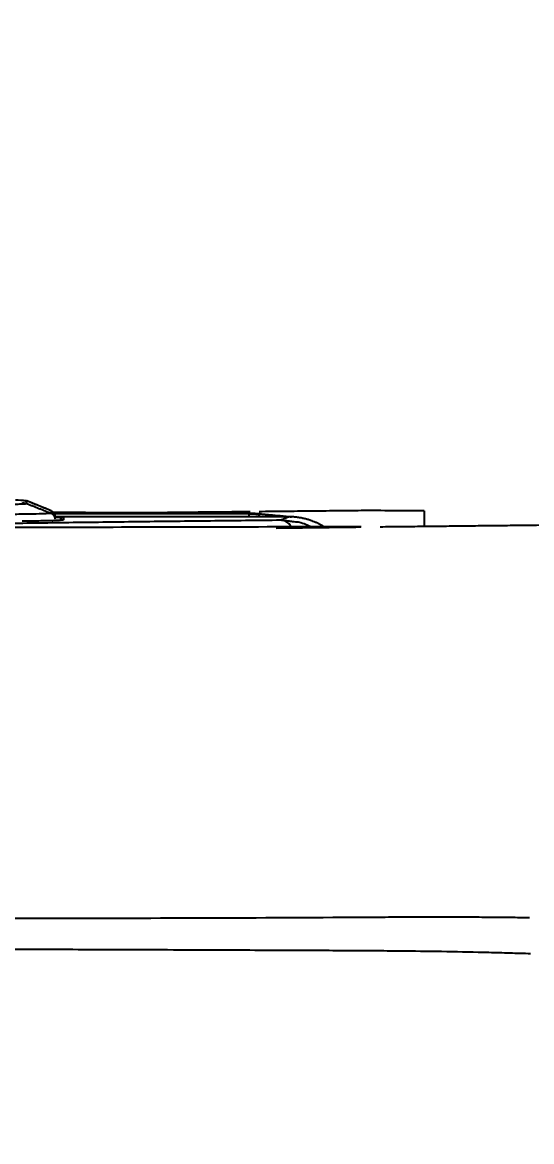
# Model space of a CAD drawing. Extents: x -4361 to 1554, y -156 to 2372.
# Drawn here: x -3872.7 to -3830.6, y 1739.1 to 1831.7 of the extents above; entities that cross this region are included whole.
import ezdxf

# ---------------------------------------------------------------- set-up
doc = ezdxf.new("R2010")
doc.units = 0
doc.header["$LTSCALE"] = 20
doc.header["$MEASUREMENT"] = 0
doc.layers.get('0').update_dxf_attribs({"linetype": 'CONTINUOUS'})
doc.layers.get('DEFPOINTS').update_dxf_attribs({"linetype": 'CONTINUOUS'})
doc.styles.get("Standard").update_dxf_attribs({"font": 'NanumGothic.ttf'})
doc.dimstyles.get("Standard").update_dxf_attribs({"dimtxt": 2.7, "dimasz": 2.5, "dimexe": 1.5, "dimexo": 1.5, "dimgap": 1.5, "dimtad": 1, "dimdec": 0, "dimlfac": 10, "dimzin": 0, "dimdsep": 46, "dimtxsty": 'Standard', "dimcen": 0, "dimclrt": 2, "dimadec": 0, "dimazin": 0, "dimtfac": 1, "dimtdec": 0, "dimtmove": 0, "dimatfit": 3, "dimfxl": 0, "dimtolj": 1, "dimtzin": 0, "dimarcsym": 0})

# ---------------------------------------------------------------- blocks, each defined once
blk = doc.blocks.new('*D64')
at = {"color": 3, "lineweight": -2}
for p, q in [((-4208.686, 1772.82), (-4208.686, 1895.201)), ((-3483.727, 1591.968), (-3483.727, 1895.201)), ((-4188.686, 1890.201), (-3503.727, 1890.201))]:
    blk.add_line(p, q, dxfattribs=at)
at = {"color": 3}
for points in [[(-4188.686, 1893.535), (-4188.686, 1886.868), (-4208.686, 1890.201)], [(-3503.727, 1893.535), (-3503.727, 1886.868), (-3483.727, 1890.201)]]:
    blk.add_solid(points, dxfattribs=at)
at = {"layer": 'DEFPOINTS', "color": 0}
for p in [(-3483.727, 1890.201), (-4208.686, 1771.32), (-3483.727, 1590.468)]:
    blk.add_point(p, dxfattribs=at)
at = {"color": 2, "insert": (-3846.207, 1911.088), "char_height": 20, "attachment_point": 5}
blk.add_mtext('\\A1;725', dxfattribs=at)

msp = doc.modelspace()

# ---------------------------------------------------------------- linework, layer by layer
for p, q in [((-3870.341, 1791.291), (-3872.37, 1792.103)), ((-3872.358, 1791.89), (-3872.358, 1792.097)), ((-3853.97, 1791.048), (-3870.093, 1791.048)), ((-3870.036, 1790.83), (-3870.036, 1790.623)), ((-3853.97, 1790.794), (-3870.036, 1790.794)), ((-3853.138, 1790.794), (-3853.97, 1790.794)), ((-3853.107, 1791.01), (-3853.719, 1791.047)), ((-3852.107, 1790.922), (-3852.902, 1791)), ((-3850.452, 1790.759), (-3850.806, 1790.794))]:
    msp.add_line(p, q)
msp.add_arc((-3873.461, 1785.024), 7.152, 81.70812, 88.64877)
for points, knots in [([(-3874.535, 1791.824), (-3874.216, 1791.828), (-3873.577, 1791.836), (-3872.895, 1791.852), (-3872.442, 1791.871), (-3872.386, 1791.884), (-3872.358, 1791.89)], [0, 0, 0, 0, 0.249971, 0.499961, 0.74997, 1, 1, 1, 1]), ([(-3870.351, 1791.087), (-3870.389, 1791.078), (-3870.466, 1791.06), (-3871.09, 1791.034), (-3872.03, 1791.01), (-3872.911, 1790.998), (-3873.351, 1790.993)], [0, 0, 0, 0, 0.2500024, 0.5000105, 0.7500159, 1, 1, 1, 1]), ([(-3870.351, 1791.294), (-3870.306, 1791.272), (-3870.217, 1791.227), (-3870.117, 1791.114), (-3870.049, 1790.979), (-3870.041, 1790.88), (-3870.036, 1790.83)], [0, 0, 0, 0, 0.249995, 0.500005, 0.75, 1, 1, 1, 1]), ([(-3870.351, 1791.087), (-3870.306, 1791.065), (-3870.216, 1791.021), (-3870.154, 1790.942), (-3870.122, 1790.903)], [0, 0, 0, 0, 0.499998, 1, 1, 1, 1]), ([(-3870.122, 1790.903), (-3870.098, 1790.86), (-3870.048, 1790.773), (-3870.04, 1790.673), (-3870.036, 1790.623)], [0, 0, 0, 0, 0.499992, 1, 1, 1, 1]), ([(-3870.065, 1790.756), (-3869.906, 1790.754), (-3869.432, 1790.746), (-3869.375, 1790.736), (-3869.336, 1790.729)], [0, 0, 0, 0, 0.336215, 1, 1, 1, 1]), ([(-3869.336, 1790.729), (-3869.416, 1790.729), (-3869.492, 1790.697), (-3869.605, 1790.585), (-3869.636, 1790.509), (-3869.636, 1790.429)], [0, 0, 0, 0, 0.5, 0.5, 1, 1, 1, 1]), ([(-3853.97, 1790.794), (-3853.97, 1790.865), (-3853.97, 1790.932), (-3853.97, 1791.024), (-3853.97, 1791.047), (-3853.97, 1791.048)], [0, 0, 0, 0, 0.5, 0.5, 1, 1, 1, 1]), ([(-3853.138, 1790.794), (-3853.131, 1790.855), (-3853.123, 1790.912), (-3853.109, 1790.989), (-3853.103, 1791.009), (-3853.099, 1791.01)], [0, 0, 0, 0, 0.5, 0.5, 1, 1, 1, 1]), ([(-3853.043, 1791.028), (-3852.859, 1791.01), (-3852.491, 1790.974), (-3851.939, 1790.92), (-3851.474, 1790.874), (-3851.11, 1790.838), (-3850.926, 1790.82), (-3850.846, 1790.812)], [0, 0, 0, 0, 0.250061, 0.500085, 0.750012, 0.889999, 1, 1, 1, 1]), ([(-3852.127, 1790.924), (-3852.188, 1790.929), (-3852.305, 1790.94), (-3852.422, 1790.95), (-3852.477, 1790.955)], [0, 0, 0, 0, 0.528878, 1, 1, 1, 1]), ([(-3851.799, 1790.895), (-3851.823, 1790.897), (-3851.861, 1790.9), (-3851.917, 1790.905), (-3851.98, 1790.911), (-3852.052, 1790.917), (-3852.104, 1790.922), (-3852.127, 1790.924)], [0, 0, 0, 0, 0.2182024, 0.348087, 0.5092483, 0.7898186, 1, 1, 1, 1]), ([(-3850.852, 1790.792), (-3850.858, 1790.795), (-3850.872, 1790.8), (-3850.891, 1790.808), (-3850.912, 1790.816), (-3850.93, 1790.822), (-3850.951, 1790.826), (-3850.977, 1790.828), (-3851.014, 1790.828), (-3851.086, 1790.826), (-3851.168, 1790.833), (-3851.244, 1790.842), (-3851.308, 1790.849), (-3851.379, 1790.858), (-3851.476, 1790.867), (-3851.618, 1790.879), (-3851.733, 1790.889), (-3851.799, 1790.895)], [0, 0, 0, 0, 0.019967, 0.04105, 0.064715, 0.103349, 0.126716, 0.164116, 0.221488, 0.270829, 0.382905, 0.449384, 0.519432, 0.589616, 0.667333, 0.806495, 1, 1, 1, 1]), ([(-3851.335, 1790.532), (-3851.284, 1790.556), (-3851.176, 1790.605), (-3851.039, 1790.662), (-3850.928, 1790.706), (-3850.844, 1790.74), (-3850.769, 1790.769), (-3850.716, 1790.787), (-3850.697, 1790.794)], [0, 0, 0, 0, 0.235501, 0.497977, 0.626045, 0.748442, 0.907777, 1, 1, 1, 1]), ([(-3850.698, 1790.777), (-3850.696, 1790.781), (-3850.692, 1790.787), (-3850.685, 1790.795), (-3850.683, 1790.797), (-3850.682, 1790.797), (-3850.681, 1790.797), (-3850.681, 1790.797), (-3850.68, 1790.797), (-3850.681, 1790.794), (-3850.682, 1790.789), (-3850.687, 1790.781), (-3850.7, 1790.773), (-3850.712, 1790.768), (-3850.721, 1790.765), (-3850.726, 1790.764), (-3850.729, 1790.763), (-3850.731, 1790.763), (-3850.731, 1790.762), (-3850.732, 1790.762), (-3850.732, 1790.762), (-3850.749, 1790.758), (-3850.777, 1790.752), (-3850.817, 1790.749), (-3850.838, 1790.747), (-3850.847, 1790.746), (-3850.852, 1790.745), (-3850.854, 1790.745), (-3850.855, 1790.745), (-3850.856, 1790.745), (-3850.856, 1790.745), (-3850.856, 1790.745), (-3850.856, 1790.745), (-3850.856, 1790.745)], [0, 0, 0, 0, 0.122904, 0.160024, 0.168721, 0.170474, 0.171124, 0.171521, 0.171994, 0.187683, 0.216947, 0.286627, 0.382405, 0.457171, 0.493738, 0.513329, 0.523689, 0.52904, 0.531762, 0.533134, 0.533823, 0.534514, 0.755655, 0.883666, 0.943972, 0.972544, 0.986414, 0.993243, 0.99663, 0.998317, 0.999159, 0.99958, 1, 1, 1, 1]), ([(-3850.846, 1790.812), (-3850.84, 1790.811), (-3850.826, 1790.81), (-3850.797, 1790.807), (-3850.759, 1790.803), (-3850.726, 1790.8), (-3850.701, 1790.798), (-3850.688, 1790.796), (-3850.681, 1790.796)], [0, 0, 0, 0, 0.1105355, 0.2517458, 0.5034622, 0.7515921, 0.8757181, 1, 1, 1, 1]), ([(-3850.498, 1790.759), (-3850.509, 1790.765), (-3850.57, 1790.8), (-3850.639, 1790.797), (-3850.697, 1790.794)], [0, 0, 0, 0, 0.171093, 1, 1, 1, 1]), ([(-3850.681, 1790.796), (-3850.681, 1790.796), (-3850.681, 1790.795), (-3850.682, 1790.795), (-3850.69, 1790.794), (-3850.696, 1790.793), (-3850.696, 1790.792), (-3850.697, 1790.792)], [0, 0, 0, 0, 0.165391, 0.391621, 0.641395, 0.79377, 1, 1, 1, 1]), ([(-3848.349, 1790.287), (-3848.423, 1790.319), (-3848.554, 1790.376), (-3848.729, 1790.442), (-3848.923, 1790.509), (-3849.152, 1790.58), (-3849.435, 1790.652), (-3849.73, 1790.712), (-3850.041, 1790.757), (-3850.311, 1790.781), (-3850.529, 1790.792), (-3850.64, 1790.793), (-3850.697, 1790.794)], [0, 0, 0, 0, 0.099454, 0.176238, 0.230696, 0.353471, 0.475289, 0.596667, 0.729771, 0.861315, 0.929076, 1, 1, 1, 1]), ([(-3839.479, 1791.298), (-3839.479, 1791.199), (-3839.48, 1791.045), (-3839.48, 1790.404), (-3839.48, 1790.041), (-3839.48, 1789.985)], [0, 0, 0, 0, 0.61135, 0.939045, 1, 1, 1, 1]), ([(-3941.303, 1788.339), (-3940.949, 1788.357), (-3940.241, 1788.393), (-3939.168, 1788.446), (-3938.088, 1788.498), (-3936.999, 1788.549), (-3935.902, 1788.6), (-3934.797, 1788.649), (-3933.683, 1788.698), (-3932.562, 1788.747), (-3931.432, 1788.794), (-3930.294, 1788.841), (-3929.148, 1788.887), (-3927.993, 1788.932), (-3926.83, 1788.977), (-3925.659, 1789.021), (-3924.48, 1789.064), (-3923.293, 1789.107), (-3920.795, 1789.195), (-3916.931, 1789.322), (-3911.603, 1789.482), (-3906.139, 1789.63), (-3900.539, 1789.768), (-3894.806, 1789.895), (-3888.942, 1790.012), (-3882.952, 1790.12), (-3877.975, 1790.2), (-3874.08, 1790.259), (-3871.315, 1790.298), (-3868.527, 1790.336), (-3865.718, 1790.372), (-3862.886, 1790.407), (-3860.032, 1790.441), (-3857.156, 1790.473), (-3854.259, 1790.503), (-3852.31, 1790.523), (-3851.335, 1790.532)], [0, 0, 0, 0, 0.014703, 0.0294, 0.044092, 0.058779, 0.073463, 0.088143, 0.102821, 0.117496, 0.132169, 0.146841, 0.161512, 0.176183, 0.190854, 0.205526, 0.220199, 0.234874, 0.249551, 0.312174, 0.374726, 0.437247, 0.499779, 0.562375, 0.624957, 0.687565, 0.750239, 0.777975, 0.805706, 0.833436, 0.861169, 0.888909, 0.916658, 0.944421, 0.9722, 1, 1, 1, 1]), ([(-3844.686, 1789.969), (-3848.464, 1789.96), (-3856.018, 1789.943), (-3867.349, 1789.917), (-3878.679, 1789.891), (-3886.231, 1789.873), (-3890.008, 1789.864)], [0, 0, 0, 0, 0.2500033, 0.5000044, 0.7500032, 1, 1, 1, 1]), ([(-3869.336, 1790.535), (-3869.337, 1790.534), (-3869.339, 1790.531), (-3869.353, 1790.526), (-3869.375, 1790.522), (-3869.405, 1790.517), (-3869.445, 1790.513), (-3869.493, 1790.508), (-3869.603, 1790.5), (-3869.82, 1790.488), (-3870.221, 1790.472), (-3870.732, 1790.457), (-3871.236, 1790.445), (-3871.676, 1790.436), (-3872.016, 1790.43), (-3872.376, 1790.425), (-3872.63, 1790.421), (-3872.758, 1790.42)], [0, 0, 0, 0, 0.035004, 0.069815, 0.104469, 0.139004, 0.173457, 0.207865, 0.242268, 0.371344, 0.499472, 0.627601, 0.756951, 0.81738, 0.877895, 0.938701, 1, 1, 1, 1]), ([(-3850.472, 1789.955), (-3850.491, 1789.986), (-3850.586, 1790.142), (-3850.868, 1790.415), (-3851.151, 1790.486), (-3851.335, 1790.532)], [0, 0, 0, 0, 0.078528, 0.400707, 1, 1, 1, 1]), ([(-3850.25, 1790.4), (-3850.099, 1790.387), (-3849.593, 1790.343), (-3849.128, 1790.118), (-3848.802, 1789.959)], [0, 0, 0, 0, 0.297734, 1, 1, 1, 1]), ([(-3844.686, 1757.663), (-3848.885, 1757.642), (-3853.1, 1757.618), (-3861.568, 1757.591), (-3865.821, 1757.585), (-3874.359, 1757.566), (-3878.642, 1757.556), (-3887.232, 1757.549), (-3891.54, 1757.555), (-3895.861, 1757.557)], [0, 0, 0, 0, 0.25, 0.25, 0.5, 0.5, 0.75, 0.75, 1, 1, 1, 1]), ([(-3830.759, 1757.637), (-3831.291, 1757.642), (-3832.386, 1757.653), (-3834.077, 1757.67), (-3835.862, 1757.683), (-3837.976, 1757.691), (-3840.27, 1757.689), (-3842.596, 1757.676), (-3844.029, 1757.667), (-3844.686, 1757.663)], [0, 0, 0, 0, 0.115256, 0.237136, 0.365639, 0.500714, 0.692783, 0.85922, 1, 1, 1, 1]), ([(-3844.572, 1754.905), (-3845.197, 1754.909), (-3846.619, 1754.917), (-3849.016, 1754.928), (-3851.937, 1754.941), (-3854.889, 1754.953), (-3857.542, 1754.964), (-3860.386, 1754.975), (-3863.403, 1754.987), (-3868.154, 1755.003), (-3872.57, 1755.011), (-3877.405, 1755.015), (-3880.957, 1755.018), (-3884.802, 1755.021), (-3888.604, 1755.025), (-3892.336, 1755.029), (-3894.773, 1755.028), (-3895.833, 1755.028)], [0, 0, 0, 0, 0.0371371, 0.0845204, 0.1421498, 0.2100253, 0.2588964, 0.2985538, 0.377454, 0.4361653, 0.5771378, 0.6356695, 0.7181139, 0.783845, 0.85908, 0.9386751, 1, 1, 1, 1]), ([(-3830.665, 1754.662), (-3831.242, 1754.678), (-3832.396, 1754.71), (-3834.706, 1754.772), (-3837.598, 1754.836), (-3840.408, 1754.875), (-3842.733, 1754.893), (-3843.899, 1754.901), (-3844.572, 1754.905)], [0, 0, 0, 0, 0.1251634, 0.2502148, 0.500072, 0.7498912, 0.8554943, 1, 1, 1, 1])]:
    msp.add_open_spline(points, degree=3, knots=knots)
for points, degree in [([(-3872.729, 1792.169), (-3872.358, 1792.097)], 1), ([(-3872.729, 1791.962), (-3872.358, 1791.89)], 1), ([(-3872.358, 1792.097), (-3872.429, 1792.102)], 1), ([(-3870.351, 1791.294), (-3872.358, 1792.097)], 1), ([(-3872.358, 1791.89), (-3870.351, 1791.087)], 1), ([(-3870.351, 1791.294), (-3870.351, 1791.087)], 1), ([(-3853.896, 1791.072), (-3870.325, 1791.148)], 1), ([(-3853.864, 1791.207), (-3870.089, 1791.04)], 1), ([(-3869.336, 1790.729), (-3869.336, 1790.672), (-3869.336, 1790.607), (-3869.336, 1790.535)], 3), ([(-3853.97, 1791.048), (-3853.945, 1791.056), (-3853.921, 1791.064), (-3853.896, 1791.072)], 3), ([(-3853.97, 1791.048), (-3853.639, 1791.034)], 1), ([(-3853.043, 1791.028), (-3853.327, 1791.055), (-3853.612, 1791.07), (-3853.896, 1791.072)], 3), ([(-3853.639, 1791.034), (-3853.099, 1791.01)], 1), ([(-3850.697, 1790.794), (-3851.51, 1790.794), (-3852.324, 1790.794), (-3853.138, 1790.794)], 3), ([(-3844.68, 1791.301), (-3853.135, 1791.214)], 1), ([(-3853.099, 1791.01), (-3853.08, 1791.016), (-3853.062, 1791.022), (-3853.043, 1791.028)], 3), ([(-3852.857, 1790.989), (-3852.938, 1790.996), (-3853.018, 1791.003), (-3853.099, 1791.01)], 3), ([(-3852.477, 1790.955), (-3852.604, 1790.966), (-3852.731, 1790.977), (-3852.857, 1790.989)], 3), ([(-3839.479, 1791.298), (-3841.213, 1791.299), (-3842.947, 1791.3), (-3844.68, 1791.301)], 3), ([(-3844.707, 1789.927), (-3851.727, 1789.839)], 1), ([(-3851.335, 1790.532), (-3850.25, 1790.4)], 1), ([(-3847.748, 1789.962), (-3848.349, 1790.287)], 1), ([(-3829.086, 1790.097), (-3843.106, 1789.945)], 1)]:
    msp.add_open_spline(points, degree=degree)

# ---------------------------------------------------------------- dimensions: what is measured, and where the dimension line sits
dim = msp.add_linear_dim(base=(-3483.727, 1890.201), p1=(-4208.686, 1771.32), p2=(-3483.727, 1590.468), angle=180, dimstyle='Standard', override={"dimtxt": 20, "dimasz": 20, "dimexe": 5, "dimgap": 10, "dimlfac": 1, "dimzin": 8, "dimclrd": 3, "dimclre": 3, "dimazin": 2})
dim.commit()
dim.dimension.update_dxf_attribs({"geometry": '*D64', "text_midpoint": (-3846.207, 1911.088)})

doc.saveas('drawing.dxf')
